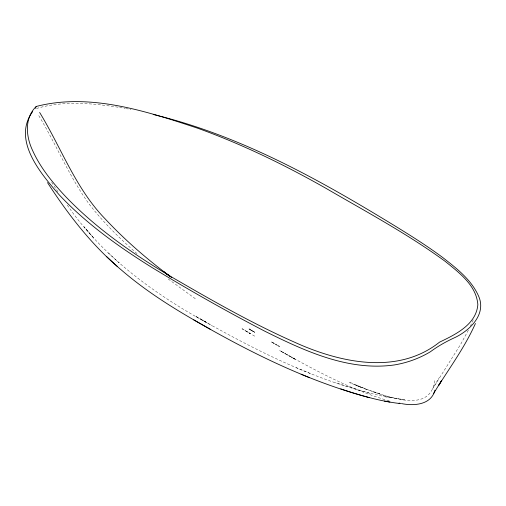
<?xml version="1.0" encoding="UTF-8"?>
<svg xmlns="http://www.w3.org/2000/svg" width="506" height="506" viewBox="0 0 506 506"><rect width="100%" height="100%" fill="white"/><g stroke="black" fill="none" stroke-linecap="round" stroke-linejoin="round"><path stroke-width="0.38" stroke-dasharray="2.53 1.9" d="M434.667 380.689C430.549 412.902 391.423 397.602 372.074 391.524M473.274 319.843L470.403 326.054M468.354 330.133L460.719 344.219L431.763 390.183M433.933 386.369L439.157 377.792M36.476 108.518C62.953 100.542 91.206 103.161 118.138 107.209M119.669 107.449L124.976 108.385M125.735 108.518L131.003 109.517M67.292 205.094C104.527 259.496 159.801 297.851 217.2 328.451C271.697 358.444 328.97 385.578 390.335 397.76M384.914 396.793L404.87 399.734C385.553 397.444 367.381 389.835 349.64 382.232M369.886 393.345L335.408 382.681M389.127 400.878C354.776 391.106 322.961 374.332 291.734 357.331M379.848 393.712L367.963 389.867L349.14 382.523M366.414 389.43L355.541 385.161M360.759 387.21L355.149 384.895M310.482 373.561L296.174 367.653M277.775 345.541L279.565 346.357L277.775 345.541L279.185 346.578M295.194 359.254L279.71 350.569L295.194 359.254L280.685 351.12M206.012 322.158L195.164 315.991L211.869 325.478M248.8 332.752L250.299 333.599L248.844 332.727M273.12 342.866L277.25 345.218L270.792 341.518L277.225 345.231M201.369 319.507L206.587 322.499M254.828 332.303L249.009 328.951L254.828 332.303L249.047 328.932L252.564 331M252.564 334.915L254.834 336.224M242.007 328.767L250.299 333.599L242.108 328.71M245.467 330.766L250.299 333.599M195.316 298.723L166.746 277.92M137.037 253.651C119.802 238.509 103.256 222.412 89.258 204.177C69.006 176.442 56.185 144.204 38.367 114.951M108.442 253.082L119.15 262.873M51.631 182.312L58.095 191.97M87.462 230.736L84.021 226.783L93.983 238.263L87.462 230.736"/><path stroke-width="0.76" d="M401.422 403.56C413.75 406.147 431.245 404.977 434.939 390.196M475.425 323.492C465.59 345.636 451.39 365.357 438.468 385.73L441.637 380.518L433.674 393.383M35.287 108.335L36.249 106.462C89.935 92.547 146.595 111.326 197.523 128.163C242.355 144.254 285.295 165.209 326.667 188.725C366.73 212.052 407.779 234.044 445.28 261.431C459.1 272.709 476.412 285.327 477.847 304.637C476.235 324.542 455.457 334.548 439.556 342.138C397.305 375.743 338.912 362.467 293.954 341.936C252.089 323.372 212.248 300.608 172.698 277.623C134.349 254.866 97.139 229.326 66.096 197.074C52.833 183.02 40.303 167.777 32.378 149.997C25.926 136.24 24.326 117.828 36.249 106.462M32.593 111.681C11.897 140.213 40.859 173.691 59.297 194.924C86.456 223.81 119.011 246.998 152.559 267.864C189.314 290.204 226.751 311.456 264.935 331.266C304.776 351.025 348.4 371.259 394.041 364.99C406.894 362.922 419.322 358.425 430.479 351.702C438.272 345.927 446.589 341.316 455.419 337.306C470.106 330.121 486.317 314.334 478.802 296.592C471.579 279.831 456.551 268.3 442.548 257.383C427.659 246.314 411.966 236.384 396.166 226.669C322.094 181.306 245.195 138.081 160.446 116.285M400.316 403.579C379.924 401.239 360.152 395.42 340.753 388.899M399.006 403.137L400.214 403.345M384.459 401.081L389.936 402.061M153.198 114.438L159.725 116.102M369.285 397.602C307.129 381.005 249.237 351.999 193.792 319.893C168.422 305.219 143.653 289.242 121.427 270.046C91.978 245.391 68.278 214.721 47.507 182.603M301.127 374.231L309.596 377.723M210.743 329.532L193.792 319.893M171.686 277.56C147.879 259.926 125.305 240.502 105.09 218.807C75.634 188.548 61.352 147.954 39.645 112.465M170.275 276.637L164.014 271.874L169.377 275.985M106.513 256.536L117.5 266.586"/></g></svg>
